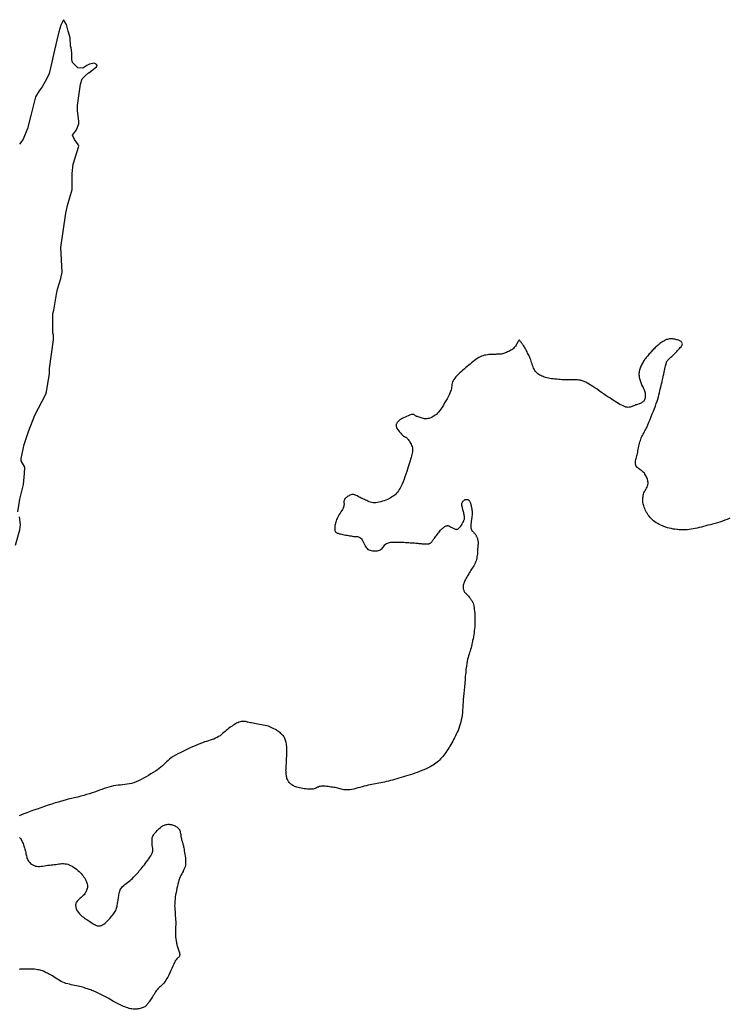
# Model space of a CAD drawing. Header units: inches. Extents: x 1341578 to 1502124, y 557203 to 748561.
# Drawn here: x 1490357 to 1491099, y 631261 to 632296 of the extents above; entities that cross this region are included whole.
import ezdxf

# ---------------------------------------------------------------- set-up
doc = ezdxf.new("R2010")
doc.units = ezdxf.units.IN
doc.header["$MEASUREMENT"] = 0
doc.layers.add('Zipcode', color=7, linetype='Continuous')

msp = doc.modelspace()

# ---------------------------------------------------------------- linework, layer by layer
at = {"layer": 'Zipcode'}
for points in [[(1490354.4, 631781.5), (1490356.7, 631794.7), (1490360.5, 631810.1), (1490361.5, 631821.4), (1490361.8, 631828.1), (1490358, 631834.6), (1490358, 631837.1), (1490361.2, 631851.9), (1490365.7, 631865.5), (1490372.4, 631882.5), (1490384, 631904.4), (1490384.6, 631907), (1490387.8, 631926.3), (1490387.8, 631931.4), (1490392, 631961.4), (1490392, 631966.5), (1490391.3, 631968.4), (1490391, 631983.6), (1490391.3, 631989), (1490392.3, 631992.6), (1490394.9, 632009.3), (1490396.1, 632014.5), (1490399.7, 632025.7), (1490401, 632032.2), (1490399.7, 632057.9), (1490404.8, 632093.9), (1490406.4, 632102), (1490411.5, 632118.7), (1490411.5, 632135.5), (1490412.5, 632145.4), (1490418.3, 632164.1), (1490417.6, 632166), (1490413.8, 632171.2), (1490411.8, 632175.7), (1490416, 632181.2), (1490418.2, 632187.3), (1490418.2, 632189.9), (1490416.9, 632201.4), (1490416.9, 632206.6), (1490418.2, 632216.9), (1490420.2, 632229.1), (1490421.8, 632234.6), (1490425, 632237.8), (1490428.5, 632240.8), (1490428.8, 632241), (1490436.9, 632247.1), (1490437.5, 632249.1), (1490434.3, 632251), (1490429.5, 632250), (1490426.8, 632248.4), (1490422.7, 632245.8), (1490417.2, 632246.2), (1490411.8, 632251.6), (1490411.1, 632254.8), (1490411.1, 632261.9), (1490410.5, 632267.1), (1490409.8, 632269), (1490409.2, 632277.4), (1490407.9, 632282.5), (1490407.3, 632284.5), (1490406.1, 632288.7), (1490405.3, 632291.5), (1490402.4, 632296.4), (1490399.5, 632290.8), (1490397.6, 632283.7), (1490395.3, 632275.1), (1490391.8, 632260), (1490390.2, 632251.9), (1490387.3, 632240), (1490384.8, 632234.9), (1490379.9, 632226.2), (1490377, 632222), (1490373.2, 632215.6), (1490371.9, 632211.7), (1490370, 632203.3), (1490368, 632196.3), (1490364.8, 632182.7), (1490360, 632171.5), (1490357.8, 632167.9), (1490356.2, 632166.3)], [(1491099.2, 631774.6), (1491096.6, 631773.5), (1491094.1, 631772.5), (1491091.5, 631771.6), (1491088.9, 631770.7), (1491086.4, 631770), (1491083.8, 631769.2), (1491081.3, 631768.6), (1491078.8, 631767.9), (1491076.4, 631767.3), (1491074.1, 631766.7), (1491071.7, 631766.1), (1491069.5, 631765.5), (1491067.3, 631765), (1491065.1, 631764.4), (1491062.9, 631763.9), (1491060.8, 631763.5), (1491058.7, 631763.2), (1491056.6, 631762.8), (1491054.5, 631762.6), (1491052.5, 631762.5), (1491050.3, 631762.5), (1491048.2, 631762.5), (1491046.1, 631762.6), (1491044.5, 631762.8), (1491044, 631762.8), (1491041.9, 631763.1), (1491039.9, 631763.4), (1491037.8, 631763.8), (1491035.9, 631764.2), (1491034, 631764.7), (1491032.2, 631765.3), (1491030.4, 631765.9), (1491028.7, 631766.6), (1491027.1, 631767.4), (1491025.5, 631768.2), (1491023.9, 631769.1), (1491022.4, 631770), (1491021, 631771), (1491019.6, 631772.1), (1491018.4, 631773.1), (1491017.2, 631774.2), (1491016.1, 631775.4), (1491015, 631776.7), (1491014, 631778), (1491013.1, 631779.4), (1491012.7, 631780.1), (1491012.3, 631780.8), (1491011.6, 631782.2), (1491010.9, 631783.6), (1491010.3, 631785), (1491009.7, 631786.3), (1491009.3, 631787.6), (1491008.9, 631788.8), (1491008.6, 631789.9), (1491008.4, 631791), (1491008.2, 631792.1), (1491008.2, 631793.2), (1491008.2, 631794.3), (1491008.2, 631795.4), (1491008.3, 631796.5), (1491008.5, 631797.6), (1491008.7, 631798.7), (1491009, 631799.9), (1491009.5, 631801.1), (1491010.1, 631802.3), (1491010.7, 631803.6), (1491011.4, 631804.8), (1491012, 631806), (1491012.7, 631807.3), (1491013.2, 631808.5), (1491013.6, 631809.8), (1491013.8, 631810.9), (1491013.8, 631812.1), (1491013.6, 631813.2), (1491013.4, 631814.3), (1491013.1, 631815.4), (1491012.7, 631816.5), (1491012.2, 631817.6), (1491011.7, 631818.7), (1491011.1, 631819.7), (1491010.5, 631820.7), (1491010.3, 631821), (1491009.9, 631821.7), (1491009.1, 631822.6), (1491008.2, 631823.4), (1491007.2, 631824.3), (1491006.1, 631825), (1491005.3, 631825.6), (1491005, 631825.8), (1491003.9, 631826.6), (1491002.9, 631827.4), (1491002.1, 631828.3), (1491001.4, 631829.2), (1491000.9, 631830.2), (1491000.6, 631831.2), (1491000.5, 631832.4), (1491000.6, 631833.5), (1491000.7, 631834.7), (1491001, 631836), (1491001.3, 631837.2), (1491001.7, 631838.5), (1491002, 631839.9), (1491002.4, 631841.2), (1491002.7, 631842.6), (1491002.9, 631844), (1491003.2, 631845.4), (1491003.5, 631846.9), (1491003.8, 631848.5), (1491004.1, 631850), (1491004.5, 631851.6), (1491004.9, 631853.1), (1491005.3, 631854.6), (1491005.7, 631856), (1491006.2, 631857.4), (1491006.7, 631858.8), (1491007.3, 631860.1), (1491007.9, 631861.3), (1491008.5, 631862.5), (1491009.2, 631863.7), (1491009.8, 631864.9), (1491010.5, 631866.1), (1491011.2, 631867.3), (1491011.8, 631868.5), (1491012.5, 631869.7), (1491013.6, 631872.4), (1491014.7, 631875.3), (1491015.9, 631878.1), (1491017, 631881), (1491018.2, 631883.8), (1491019.3, 631886.6), (1491020.4, 631889.4), (1491021.4, 631892.1), (1491022.3, 631894.6), (1491023.2, 631897.1), (1491023.9, 631899.4), (1491024.6, 631901.7), (1491025.2, 631903.8), (1491025.7, 631905.9), (1491026.2, 631907.9), (1491026.6, 631909.8), (1491027.1, 631911.7), (1491027.5, 631913.6), (1491027.9, 631915.5), (1491028.4, 631917.4), (1491028.6, 631918.3), (1491028.8, 631919.4), (1491029.3, 631921.4), (1491029.5, 631922.5), (1491029.7, 631923.4), (1491030.2, 631925.4), (1491030.6, 631927.4), (1491031, 631929.3), (1491031.4, 631931), (1491031.8, 631932.7), (1491032.1, 631934.1), (1491032.4, 631935.3), (1491032.6, 631936.3), (1491032.8, 631937), (1491032.9, 631937.5), (1491033, 631937.8), (1491033.1, 631938.2), (1491033.2, 631938.5), (1491033.4, 631938.7), (1491033.7, 631939.1), (1491034.1, 631939.6), (1491034.6, 631940.2), (1491035.3, 631940.9), (1491036, 631941.6), (1491036.8, 631942.4), (1491037.7, 631943.2), (1491038.6, 631944), (1491039.5, 631944.8), (1491040.4, 631945.6), (1491041.2, 631946.5), (1491042, 631947.3), (1491042.9, 631948.2), (1491043.8, 631949.2), (1491044.7, 631950.2), (1491045.7, 631951.2), (1491046.6, 631952.2), (1491047.5, 631953.2), (1491048.3, 631954.1), (1491048.9, 631955), (1491049.4, 631955.8), (1491049.6, 631956.6), (1491049.7, 631957.3), (1491049.5, 631957.9), (1491049.2, 631958.5), (1491048.8, 631959), (1491048.3, 631959.5), (1491047.7, 631959.9), (1491047, 631960.3), (1491046.2, 631960.7), (1491045.5, 631961), (1491044.7, 631961.3), (1491043.8, 631961.5), (1491042.9, 631961.8), (1491041.9, 631962), (1491040.8, 631962.1), (1491039.7, 631962.3), (1491038.5, 631962.3), (1491037.4, 631962.3), (1491036.3, 631962.3), (1491035.2, 631962.1), (1491034.1, 631961.9), (1491033.1, 631961.6), (1491032.1, 631961.2), (1491031.1, 631960.7), (1491030.1, 631960.1), (1491029.1, 631959.5), (1491028.1, 631958.8), (1491027.1, 631958.1), (1491026.2, 631957.4), (1491025.2, 631956.6), (1491024.3, 631955.9), (1491023.4, 631955.2), (1491022.5, 631954.4), (1491021.6, 631953.6), (1491020.8, 631952.8), (1491019.9, 631952), (1491019.1, 631951.1), (1491018.2, 631950.2), (1491017.4, 631949.3), (1491016.6, 631948.4), (1491015.8, 631947.5), (1491015, 631946.6), (1491014.2, 631945.7), (1491013.4, 631944.8), (1491012.7, 631943.9), (1491011.9, 631942.9), (1491011.2, 631942), (1491010.4, 631941), (1491009.8, 631940), (1491009.1, 631939), (1491008.5, 631938), (1491008, 631937), (1491007.4, 631935.9), (1491006.8, 631934.9), (1491006.3, 631933.8), (1491005.8, 631932.7), (1491005.4, 631931.6), (1491005, 631930.6), (1491004.7, 631929.5), (1491004.5, 631928.4), (1491004.3, 631927.3), (1491004.2, 631926.3), (1491004.2, 631925.2), (1491004.3, 631924.2), (1491004.4, 631923.1), (1491004.6, 631922.1), (1491004.9, 631921), (1491005.2, 631920), (1491005.5, 631918.9), (1491005.8, 631917.9), (1491006.1, 631916.8), (1491006.4, 631915.8), (1491006.9, 631914.7), (1491007.4, 631913.6), (1491008, 631912.5), (1491008.5, 631911.4), (1491009.1, 631910.3), (1491009.6, 631909.2), (1491010, 631908.1), (1491010.4, 631907.1), (1491010.6, 631906.1), (1491010.7, 631905.1), (1491010.8, 631904.1), (1491010.9, 631903.2), (1491010.9, 631902.2), (1491010.8, 631901.3), (1491010.6, 631900.4), (1491010.4, 631899.6), (1491010.1, 631898.7), (1491009.8, 631898), (1491009.3, 631897.3), (1491008.8, 631896.7), (1491008.1, 631896.2), (1491007.3, 631895.7), (1491006.5, 631895.2), (1491005.6, 631894.8), (1491004.6, 631894.5), (1491003.6, 631894.1), (1491002.6, 631893.8), (1491001.6, 631893.5), (1491000.7, 631893.2), (1490999.8, 631892.8), (1490998.9, 631892.4), (1490998, 631892), (1490997, 631891.6), (1490996.1, 631891.3), (1490995.1, 631891), (1490994.1, 631890.8), (1490993, 631890.7), (1490991.8, 631890.8), (1490990.5, 631891.1), (1490989.1, 631891.5), (1490987.6, 631892.2), (1490986.1, 631892.9), (1490984.4, 631893.8), (1490982.8, 631894.8), (1490981, 631895.9), (1490979.2, 631897), (1490977.4, 631898.2), (1490975.5, 631899.4), (1490973.7, 631900.6), (1490971.7, 631901.8), (1490969.5, 631903.3), (1490967.3, 631904.8), (1490965, 631906.4), (1490962.7, 631908), (1490960.4, 631909.6), (1490958.2, 631911.1), (1490956.1, 631912.5), (1490954.2, 631913.7), (1490953.1, 631914.4), (1490952.5, 631914.8), (1490951, 631915.6), (1490949.7, 631916.4), (1490948.6, 631917), (1490947.7, 631917.5), (1490946.8, 631917.9), (1490945.9, 631918.3), (1490945, 631918.6), (1490944, 631918.8), (1490943.4, 631918.9), (1490942.8, 631919.1), (1490941.5, 631919.3), (1490940, 631919.5), (1490938.4, 631919.6), (1490936.6, 631919.7), (1490934.8, 631919.7), (1490933, 631919.7), (1490931.1, 631919.6), (1490929.2, 631919.6), (1490927.3, 631919.6), (1490925.5, 631919.6), (1490923.7, 631919.7), (1490921.9, 631919.9), (1490920.1, 631920), (1490918.3, 631920.1), (1490916.4, 631920.3), (1490914.6, 631920.5), (1490912.8, 631920.7), (1490911.1, 631920.9), (1490909.5, 631921.2), (1490907.9, 631921.6), (1490906.4, 631922), (1490905.1, 631922.4), (1490903.9, 631922.9), (1490902.7, 631923.4), (1490901.6, 631923.9), (1490900.5, 631924.5), (1490899.5, 631925.1), (1490898.6, 631925.8), (1490897.7, 631926.5), (1490896.8, 631927.4), (1490896, 631928.3), (1490895.3, 631929.4), (1490894.6, 631930.6), (1490894, 631931.9), (1490893.5, 631933.3), (1490893, 631934.7), (1490892.5, 631936.2), (1490892, 631937.7), (1490891.6, 631939.1), (1490891.1, 631940.5), (1490890.5, 631941.7), (1490890, 631943), (1490889.4, 631944.2), (1490888.9, 631945.3), (1490888.3, 631946.5), (1490887.8, 631947.6), (1490887.3, 631948.8), (1490886.7, 631949.8), (1490886.2, 631950.8), (1490885.6, 631951.8), (1490885.1, 631952.8), (1490884.6, 631953.7), (1490884, 631954.5), (1490883.4, 631955.5), (1490882.9, 631956.2), (1490882.4, 631957), (1490881.9, 631957.7), (1490881.4, 631958.3), (1490880.9, 631958.9), (1490880.5, 631959.4), (1490880.1, 631959.9), (1490879.8, 631960.2), (1490879.6, 631960.5), (1490879.4, 631960.9), (1490879.1, 631961.1), (1490878.8, 631960.9), (1490878.6, 631960.7), (1490878.3, 631960.4), (1490877.9, 631959.9), (1490877.6, 631959.4), (1490877.1, 631958.6), (1490876.7, 631957.7), (1490876.2, 631956.8), (1490875.7, 631955.8), (1490875.1, 631954.9), (1490874.5, 631954), (1490873.8, 631953.2), (1490873.1, 631952.4), (1490872.2, 631951.8), (1490871.3, 631951.1), (1490870.3, 631950.5), (1490869.2, 631949.9), (1490868.1, 631949.3), (1490866.9, 631948.7), (1490865.8, 631948.2), (1490864.7, 631947.8), (1490863.6, 631947.4), (1490862.7, 631947), (1490861.8, 631946.8), (1490861, 631946.6), (1490860.2, 631946.5), (1490859.5, 631946.4), (1490858.7, 631946.4), (1490858, 631946.4), (1490857.2, 631946.4), (1490856.3, 631946.4), (1490855.3, 631946.3), (1490854.2, 631946.2), (1490853, 631946.1), (1490851.7, 631946), (1490850.3, 631946), (1490848.8, 631945.9), (1490847.3, 631945.9), (1490845.7, 631945.7), (1490844.1, 631945.5), (1490842.6, 631945.2), (1490841, 631944.8), (1490839.5, 631944.3), (1490838, 631943.6), (1490836.6, 631942.8), (1490835.1, 631941.8), (1490833.6, 631940.8), (1490832.1, 631939.7), (1490830.6, 631938.5), (1490829.1, 631937.3), (1490827.6, 631936.1), (1490826.2, 631934.9), (1490824.7, 631933.6), (1490823.2, 631932.4), (1490821.7, 631931.1), (1490820.1, 631929.8), (1490818.6, 631928.4), (1490817, 631927), (1490815.5, 631925.6), (1490814.1, 631924.2), (1490812.8, 631922.8), (1490811.6, 631921.4), (1490810.6, 631920), (1490809.9, 631918.6), (1490809.3, 631917.3), (1490808.9, 631915.9), (1490808.6, 631914.6), (1490808.4, 631913.2), (1490808.2, 631911.9), (1490808, 631910.4), (1490807.7, 631908.9), (1490807.2, 631907.4), (1490806.5, 631905.7), (1490805.6, 631903.9), (1490804.6, 631901.9), (1490803.5, 631899.7), (1490802.3, 631897.5), (1490801, 631895.3), (1490799.7, 631893.1), (1490798.4, 631891), (1490797.1, 631889), (1490795.9, 631887.3), (1490794.7, 631885.8), (1490793.5, 631884.5), (1490792.4, 631883.4), (1490791.2, 631882.5), (1490790.1, 631881.7), (1490789, 631881), (1490787.9, 631880.4), (1490786.7, 631879.9), (1490785.6, 631879.5), (1490784.5, 631879.1), (1490783.4, 631878.9), (1490782.3, 631878.7), (1490781.1, 631878.7), (1490780, 631878.8), (1490778.8, 631879), (1490777.6, 631879.3), (1490776.5, 631879.7), (1490775.4, 631880), (1490774.4, 631880.4), (1490773.4, 631880.7), (1490772.5, 631881), (1490771.7, 631881.2), (1490771.1, 631881.6), (1490770.5, 631881.9), (1490770, 631882.3), (1490769.7, 631882.6), (1490769.1, 631882.9), (1490768.6, 631883.2), (1490768, 631883.3), (1490767.3, 631883.3), (1490766.4, 631883.2), (1490765.3, 631882.9), (1490764.1, 631882.5), (1490762.7, 631882), (1490761.2, 631881.3), (1490759.7, 631880.6), (1490758.1, 631879.8), (1490756.7, 631879.1), (1490755.4, 631878.3), (1490754.2, 631877.5), (1490753.3, 631876.8), (1490752.6, 631876.2), (1490751.9, 631875.6), (1490751.4, 631874.9), (1490751, 631874.3), (1490750.6, 631873.6), (1490750.4, 631873), (1490750.3, 631872.3), (1490750.3, 631871.6), (1490750.3, 631870.9), (1490750.5, 631870.1), (1490750.8, 631869.3), (1490751.3, 631868.4), (1490751.9, 631867.5), (1490752.6, 631866.5), (1490753.4, 631865.5), (1490754.3, 631864.5), (1490755.1, 631863.6), (1490755.9, 631862.7), (1490756.5, 631862.1), (1490756.7, 631861.9), (1490757.3, 631861.3), (1490757.9, 631860.7), (1490758.5, 631860.3), (1490759, 631860.1), (1490759.4, 631859.8), (1490759.9, 631859.6), (1490760.4, 631859.4), (1490760.8, 631859.2), (1490761.3, 631858.9), (1490761.8, 631858.4), (1490762.3, 631857.8), (1490762.8, 631857), (1490763.4, 631856.2), (1490764.1, 631855.3), (1490764.7, 631854.3), (1490765.4, 631853.2), (1490766, 631852.1), (1490766.5, 631850.9), (1490766.9, 631849.7), (1490767.2, 631848.4), (1490767.4, 631847.1), (1490767.4, 631845.7), (1490767.3, 631844.3), (1490767.1, 631842.8), (1490766.8, 631841.3), (1490766.4, 631839.7), (1490765.9, 631838.1), (1490765.4, 631836.4), (1490764.8, 631834.6), (1490764.2, 631832.7), (1490763.6, 631830.7), (1490762.9, 631828.5), (1490762.2, 631826.1), (1490761.3, 631823.5), (1490760.5, 631820.9), (1490759.5, 631818.1), (1490758.6, 631815.5), (1490757.6, 631812.9), (1490756.6, 631810.4), (1490755.6, 631808.2), (1490754.6, 631806.3), (1490753.6, 631804.7), (1490752.7, 631803.2), (1490751.7, 631802), (1490750.8, 631800.8), (1490749.8, 631799.8), (1490748.8, 631798.9), (1490747.7, 631798.1), (1490746.6, 631797.3), (1490745.3, 631796.6), (1490744, 631795.8), (1490742.6, 631795), (1490741.1, 631794.3), (1490739.4, 631793.6), (1490737.7, 631793), (1490736, 631792.4), (1490734.2, 631791.9), (1490732.4, 631791.4), (1490730.7, 631791.1), (1490729.1, 631790.9), (1490727.6, 631790.8), (1490726.2, 631790.9), (1490724.8, 631791.1), (1490723.4, 631791.5), (1490722.1, 631791.9), (1490720.8, 631792.5), (1490719.6, 631793.1), (1490718.3, 631793.7), (1490717.1, 631794.3), (1490716, 631794.8), (1490714.8, 631795.3), (1490713.7, 631795.8), (1490712.6, 631796.3), (1490711.5, 631796.9), (1490710.5, 631797.5), (1490709.5, 631798), (1490708.5, 631798.5), (1490707.6, 631799), (1490706.6, 631799.3), (1490705.7, 631799.5), (1490704.8, 631799.5), (1490703.8, 631799.4), (1490702.9, 631799.2), (1490701.9, 631798.8), (1490701, 631798.3), (1490700, 631797.8), (1490699.2, 631797.2), (1490698.4, 631796.5), (1490697.6, 631795.9), (1490697, 631795.2), (1490696.4, 631794.5), (1490696.1, 631793.8), (1490695.8, 631793.1), (1490695.7, 631792.4), (1490695.7, 631791.7), (1490695.7, 631790.9), (1490695.8, 631790.1), (1490695.8, 631789.2), (1490695.7, 631788.3), (1490695.5, 631787.4), (1490695.2, 631786.3), (1490694.7, 631785.2), (1490694, 631784), (1490693.3, 631782.7), (1490692.4, 631781.3), (1490691.6, 631779.9), (1490690.7, 631778.5), (1490689.9, 631777.1), (1490689.2, 631775.8), (1490688.5, 631774.4), (1490688, 631773.2), (1490687.5, 631771.9), (1490687.2, 631770.7), (1490686.8, 631769.4), (1490686.5, 631768.2), (1490686.3, 631767), (1490686.2, 631765.8), (1490686, 631764.7), (1490686, 631763.7), (1490686.1, 631762.8), (1490686.2, 631762), (1490686.4, 631761.3), (1490686.6, 631760.8), (1490686.9, 631760.3), (1490687.2, 631760), (1490687.7, 631759.7), (1490688.2, 631759.4), (1490688.8, 631759.2), (1490689.5, 631759), (1490690.2, 631758.8), (1490691.1, 631758.5), (1490692.1, 631758.2), (1490693.3, 631757.9), (1490694.6, 631757.6), (1490696, 631757.3), (1490697.5, 631757.1), (1490699, 631756.8), (1490700.5, 631756.5), (1490701.9, 631756.3), (1490703.2, 631756.1), (1490704.4, 631755.8), (1490705.5, 631755.7), (1490706.5, 631755.6), (1490707.4, 631755.5), (1490708.3, 631755.5), (1490709.2, 631755.5), (1490710, 631755.4), (1490710.8, 631755.2), (1490711.6, 631755), (1490712.4, 631754.5), (1490713.2, 631754), (1490714, 631753.1), (1490714.7, 631752), (1490715.4, 631750.8), (1490716.1, 631749.4), (1490716.8, 631748), (1490717.5, 631746.5), (1490718.2, 631745.2), (1490719, 631743.9), (1490719.8, 631742.9), (1490720.8, 631742.1), (1490721.8, 631741.5), (1490723, 631741.1), (1490724.2, 631740.8), (1490725.5, 631740.6), (1490726.3, 631740.5), (1490726.8, 631740.5), (1490728.1, 631740.4), (1490729.4, 631740.5), (1490730.6, 631740.7), (1490731.8, 631740.9), (1490732.9, 631741.2), (1490733.8, 631741.7), (1490734.7, 631742.3), (1490735.5, 631743.1), (1490736.2, 631743.9), (1490736.9, 631744.8), (1490737.7, 631745.8), (1490738.4, 631746.7), (1490739.2, 631747.5), (1490740.1, 631748.2), (1490741.1, 631748.7), (1490742.2, 631749), (1490743.3, 631749.3), (1490744.5, 631749.5), (1490745.7, 631749.6), (1490746.9, 631749.7), (1490748.2, 631749.7), (1490749.6, 631749.7), (1490750.9, 631749.7), (1490752.3, 631749.6), (1490753.7, 631749.6), (1490755.2, 631749.6), (1490756.8, 631749.6), (1490758.4, 631749.5), (1490760.1, 631749.4), (1490761.8, 631749.3), (1490763.4, 631749.2), (1490765.1, 631749.1), (1490766.6, 631749), (1490768.1, 631748.9), (1490769.4, 631748.8), (1490770.7, 631748.7), (1490771.8, 631748.6), (1490772.9, 631748.5), (1490773.9, 631748.4), (1490774.9, 631748.3), (1490775.8, 631748.2), (1490776.6, 631748.1), (1490777.5, 631748), (1490778, 631748), (1490778.3, 631747.9), (1490779.1, 631747.9), (1490779.9, 631747.9), (1490780.6, 631747.8), (1490781.3, 631747.8), (1490782, 631747.8), (1490782.6, 631747.8), (1490783.2, 631747.8), (1490783.8, 631747.9), (1490784.3, 631748), (1490784.9, 631748.1), (1490785.4, 631748.4), (1490785.9, 631748.6), (1490786.4, 631748.9), (1490786.8, 631749.3), (1490787.2, 631749.7), (1490787.5, 631750.1), (1490787.9, 631750.6), (1490788.3, 631751.1), (1490788.8, 631751.7), (1490789.3, 631752.3), (1490789.4, 631752.5), (1490789.8, 631753), (1490790.5, 631753.8), (1490791.1, 631754.7), (1490791.9, 631755.8), (1490792.7, 631756.8), (1490793.5, 631758), (1490794.3, 631759.1), (1490795.1, 631760.2), (1490795.9, 631761.2), (1490796.7, 631762.1), (1490797.4, 631762.9), (1490798.1, 631763.5), (1490798.8, 631764.1), (1490799.4, 631764.7), (1490800.1, 631765.2), (1490800.7, 631765.6), (1490801.3, 631766), (1490801.9, 631766.3), (1490802.5, 631766.6), (1490803.1, 631766.8), (1490803.6, 631766.9), (1490804.1, 631767), (1490804.5, 631767), (1490805, 631766.9), (1490805.3, 631766.7), (1490805.7, 631766.5), (1490806, 631766.3), (1490806.5, 631766), (1490806.9, 631765.7), (1490807.4, 631765.5), (1490807.9, 631765.3), (1490808.5, 631765), (1490809.1, 631764.7), (1490809.8, 631764.3), (1490810.5, 631764), (1490811.2, 631763.6), (1490812, 631763.3), (1490812.7, 631763.1), (1490813.4, 631763), (1490814.2, 631763.1), (1490814.9, 631763.3), (1490815.6, 631763.8), (1490816.3, 631764.5), (1490817, 631765.4), (1490817.8, 631766.4), (1490818.5, 631767.5), (1490819.2, 631768.6), (1490819.8, 631769.7), (1490820.3, 631770.7), (1490820.9, 631771.7), (1490821.2, 631772.6), (1490821.5, 631773.2), (1490821.7, 631773.8), (1490821.8, 631774.4), (1490821.9, 631774.9), (1490821.9, 631775.3), (1490821.8, 631775.8), (1490821.7, 631776.3), (1490821.6, 631776.9), (1490821.5, 631777.5), (1490821.4, 631778.3), (1490821.2, 631779.2), (1490821, 631780.2), (1490820.7, 631781.3), (1490820.4, 631782.4), (1490820.1, 631783.6), (1490819.9, 631784.3), (1490819.7, 631784.8), (1490819.5, 631785.9), (1490819.2, 631787), (1490819.1, 631787.9), (1490819, 631788.8), (1490819, 631789.5), (1490819.1, 631790.2), (1490819.3, 631790.8), (1490819.5, 631791.4), (1490819.7, 631791.9), (1490820, 631792.3), (1490820.3, 631792.7), (1490820.6, 631793.1), (1490820.9, 631793.4), (1490821.3, 631793.7), (1490821.7, 631793.9), (1490822.1, 631794.1), (1490822.6, 631794.2), (1490823.1, 631794.3), (1490823.7, 631794.4), (1490824.2, 631794.4), (1490824.7, 631794.3), (1490825.2, 631794.2), (1490825.7, 631794), (1490826.1, 631793.8), (1490826.5, 631793.4), (1490826.8, 631793), (1490827.1, 631792.5), (1490827.4, 631792), (1490827.6, 631791.4), (1490827.9, 631790.7), (1490828.1, 631790), (1490828.3, 631789.3), (1490828.5, 631788.6), (1490828.7, 631787.8), (1490828.9, 631787.1), (1490829, 631786.3), (1490829.2, 631785.6), (1490829.4, 631784.8), (1490829.5, 631784), (1490829.6, 631783.2), (1490829.7, 631782.2), (1490829.8, 631781.3), (1490829.8, 631780.2), (1490829.8, 631779.1), (1490829.7, 631777.9), (1490829.6, 631776.5), (1490829.4, 631774.9), (1490829.2, 631773.9), (1490829.1, 631773.4), (1490828.9, 631771.7), (1490828.6, 631770.1), (1490828.5, 631768.6), (1490828.3, 631767.1), (1490828.3, 631765.8), (1490828.4, 631764.6), (1490828.6, 631763.6), (1490829, 631762.8), (1490829.4, 631762), (1490829.9, 631761.3), (1490830.5, 631760.7), (1490831.1, 631760.1), (1490831.7, 631759.5), (1490832.2, 631759), (1490832.7, 631758.4), (1490833.1, 631757.8), (1490833.5, 631757.2), (1490833.8, 631756.6), (1490834.1, 631756), (1490834.4, 631755.5), (1490834.7, 631754.9), (1490834.9, 631754.3), (1490835.2, 631753.8), (1490835.4, 631753.2), (1490835.5, 631752.5), (1490835.7, 631751.8), (1490835.8, 631751.1), (1490835.9, 631750.4), (1490835.9, 631749.7), (1490835.9, 631749), (1490835.9, 631748.2), (1490835.9, 631747.4), (1490835.8, 631746.6), (1490835.8, 631745.7), (1490835.7, 631744.7), (1490835.6, 631743.7), (1490835.5, 631742.6), (1490835.4, 631741.3), (1490835.4, 631740), (1490835.3, 631738.6), (1490835.2, 631737.1), (1490835, 631735.7), (1490834.8, 631734.2), (1490834.6, 631732.8), (1490834.2, 631731.4), (1490833.9, 631730.1), (1490833.4, 631728.8), (1490832.8, 631727.5), (1490832.1, 631726.3), (1490831.4, 631724.9), (1490830.7, 631723.8), (1490829.9, 631722.6), (1490829.1, 631721.4), (1490828.4, 631720.2), (1490827.6, 631719), (1490826.9, 631717.8), (1490826.7, 631717.5), (1490826.3, 631716.6), (1490825.6, 631715.5), (1490824.9, 631714.3), (1490824.2, 631713.1), (1490823.5, 631711.9), (1490822.8, 631710.7), (1490822.2, 631709.6), (1490821.7, 631708.5), (1490821.3, 631707.5), (1490820.9, 631706.5), (1490820.7, 631705.6), (1490820.5, 631704.7), (1490820.4, 631703.9), (1490820.3, 631703.1), (1490820.3, 631702.3), (1490820.4, 631701.6), (1490820.5, 631700.8), (1490820.6, 631700.1), (1490820.9, 631699.4), (1490821.1, 631698.7), (1490821.5, 631698), (1490821.9, 631697.3), (1490822.4, 631696.7), (1490823, 631696.1), (1490823.6, 631695.5), (1490824.3, 631694.9), (1490824.9, 631694.3), (1490825.6, 631693.6), (1490826.2, 631693), (1490826.7, 631692.2), (1490827.3, 631691.5), (1490827.8, 631690.7), (1490828.4, 631690), (1490828.9, 631689.3), (1490829.4, 631688.6), (1490829.8, 631688), (1490829.9, 631687.7), (1490830.4, 631686.8), (1490830.8, 631685.7), (1490831.2, 631684.4), (1490831.5, 631683), (1490831.8, 631681.3), (1490832, 631679.4), (1490832.2, 631677.3), (1490832.4, 631675), (1490832.5, 631672.7), (1490832.5, 631670.3), (1490832.6, 631667.9), (1490832.6, 631665.5), (1490832.5, 631663.2), (1490832.4, 631661), (1490832.2, 631658.9), (1490832, 631656.8), (1490831.8, 631654.7), (1490831.4, 631652.7), (1490831.1, 631650.6), (1490830.7, 631648.6), (1490830.3, 631646.6), (1490830, 631645.4), (1490829.9, 631644.6), (1490829.5, 631642.7), (1490829, 631640.7), (1490828.6, 631638.9), (1490828.1, 631637.2), (1490827.6, 631635.6), (1490827.1, 631634), (1490826.6, 631632.5), (1490826, 631630.8), (1490825.5, 631629.1), (1490825, 631627.1), (1490824.5, 631625), (1490824.1, 631622.5), (1490823.7, 631619.7), (1490823.3, 631616.5), (1490823, 631613.1), (1490822.6, 631609.5), (1490822.3, 631605.8), (1490822, 631602), (1490821.7, 631598.3), (1490821.4, 631594.7), (1490821.1, 631591.2), (1490820.8, 631588), (1490820.5, 631585.1), (1490820.3, 631582.1), (1490820.1, 631579.3), (1490819.9, 631576.5), (1490819.7, 631573.8), (1490819.5, 631571.2), (1490819.2, 631568.7), (1490818.8, 631566.2), (1490818.4, 631563.8), (1490817.9, 631561.4), (1490817.3, 631559.1), (1490816.6, 631556.9), (1490815.8, 631554.8), (1490815, 631552.7), (1490814.1, 631550.7), (1490813.2, 631548.7), (1490812.3, 631546.8), (1490811.3, 631545), (1490810.4, 631543.1), (1490809.4, 631541.3), (1490808.5, 631539.5), (1490807.5, 631537.8), (1490806.5, 631536), (1490805.9, 631535), (1490805.5, 631534.4), (1490804.5, 631532.7), (1490803.4, 631531.2), (1490802.4, 631529.6), (1490801.3, 631528.1), (1490800.1, 631526.7), (1490799, 631525.3), (1490797.8, 631524), (1490796.7, 631522.8), (1490795.5, 631521.6), (1490794.4, 631520.5), (1490793.1, 631519.5), (1490791.9, 631518.4), (1490790.5, 631517.4), (1490789, 631516.4), (1490787.5, 631515.4), (1490785.7, 631514.4), (1490783.8, 631513.4), (1490781.7, 631512.5), (1490779.4, 631511.5), (1490777.1, 631510.5), (1490774.7, 631509.6), (1490772.2, 631508.7), (1490769.7, 631507.8), (1490767.2, 631507), (1490764.8, 631506.1), (1490762.4, 631505.4), (1490760.2, 631504.6), (1490757.8, 631503.9), (1490755.5, 631503.2), (1490753.2, 631502.5), (1490750.9, 631501.9), (1490748.7, 631501.2), (1490746.4, 631500.6), (1490744.3, 631500.1), (1490742.1, 631499.5), (1490740, 631499), (1490738, 631498.5), (1490736, 631498.1), (1490734.1, 631497.7), (1490732.2, 631497.3), (1490730.3, 631496.9), (1490728.5, 631496.6), (1490726.7, 631496.3), (1490724.8, 631495.9), (1490723, 631495.6), (1490721.1, 631495.2), (1490719, 631494.7), (1490716.8, 631494.1), (1490714.6, 631493.5), (1490712.4, 631492.9), (1490710.2, 631492.4), (1490708, 631491.8), (1490705.9, 631491.3), (1490703.9, 631490.9), (1490701.9, 631490.6), (1490700.1, 631490.4), (1490698.5, 631490.4), (1490697, 631490.4), (1490695.5, 631490.6), (1490694.2, 631490.9), (1490692.9, 631491.2), (1490691.7, 631491.5), (1490690.4, 631491.9), (1490689.2, 631492.2), (1490687.9, 631492.5), (1490686.5, 631492.8), (1490685.1, 631492.9), (1490683.6, 631493.2), (1490682.1, 631493.4), (1490680.5, 631493.6), (1490679, 631493.8), (1490677.5, 631494), (1490676, 631494.1), (1490674.6, 631494.2), (1490673.3, 631494.2), (1490672, 631494.2), (1490670.8, 631494), (1490669.8, 631493.8), (1490668.9, 631493.4), (1490668, 631493.1), (1490667.1, 631492.6), (1490666.3, 631492.2), (1490665.4, 631491.9), (1490664.4, 631491.5), (1490663.3, 631491.3), (1490662.1, 631491.2), (1490660.8, 631491.2), (1490659.2, 631491.2), (1490657.6, 631491.3), (1490655.9, 631491.4), (1490654.2, 631491.6), (1490652.5, 631491.9), (1490650.8, 631492.1), (1490649.2, 631492.5), (1490647.7, 631492.8), (1490646.4, 631493.2), (1490645.2, 631493.6), (1490644.1, 631494), (1490643.1, 631494.5), (1490642.2, 631495), (1490641.3, 631495.6), (1490640.5, 631496.2), (1490639.7, 631496.8), (1490639, 631497.5), (1490638.4, 631498.2), (1490637.8, 631499), (1490637.3, 631499.8), (1490636.8, 631500.6), (1490636.5, 631501.4), (1490636.1, 631502.3), (1490635.9, 631503.3), (1490635.7, 631504.3), (1490635.5, 631505.3), (1490635.4, 631506.3), (1490635.2, 631507.4), (1490635.1, 631508.5), (1490635.1, 631509.7), (1490635, 631511), (1490635.1, 631512.2), (1490635.1, 631513.5), (1490635.2, 631514.9), (1490635.3, 631516.3), (1490635.5, 631517.7), (1490635.6, 631519.2), (1490635.6, 631520.6), (1490635.7, 631522.1), (1490635.7, 631523.7), (1490635.8, 631525.4), (1490635.8, 631527.1), (1490635.9, 631528.9), (1490635.9, 631530.7), (1490635.9, 631532.4), (1490635.9, 631534.1), (1490635.9, 631535.8), (1490635.7, 631537.3), (1490635.5, 631538.7), (1490635.3, 631540), (1490635, 631541.1), (1490634.7, 631542.2), (1490634.3, 631543.2), (1490633.9, 631544.2), (1490633.4, 631545.1), (1490632.9, 631545.9), (1490632.3, 631546.8), (1490631.5, 631547.7), (1490630.7, 631548.5), (1490630.1, 631549.2), (1490629.8, 631549.4), (1490628.8, 631550.3), (1490627.7, 631551.1), (1490626.5, 631552), (1490625.9, 631552.4), (1490625.2, 631552.8), (1490623.9, 631553.6), (1490622.5, 631554.4), (1490621.1, 631555.1), (1490619.7, 631555.7), (1490618.2, 631556.3), (1490616.6, 631556.9), (1490614.9, 631557.4), (1490613.1, 631557.8), (1490611.2, 631558.2), (1490609.4, 631558.6), (1490607.5, 631558.9), (1490605.6, 631559.2), (1490603.8, 631559.5), (1490602.1, 631559.8), (1490600.6, 631560.1), (1490599.1, 631560.4), (1490597.8, 631560.7), (1490596.5, 631561), (1490595.2, 631561.3), (1490594.8, 631561.4), (1490594, 631561.6), (1490592.8, 631561.8), (1490591.7, 631562), (1490590.5, 631562), (1490589.4, 631562), (1490588.2, 631561.8), (1490587, 631561.6), (1490585.8, 631561.2), (1490584.6, 631560.7), (1490583.4, 631560.1), (1490582.3, 631559.4), (1490581.1, 631558.7), (1490579.9, 631558), (1490578.7, 631557.1), (1490577.5, 631556.3), (1490576.3, 631555.5), (1490575, 631554.6), (1490573.8, 631553.6), (1490572.6, 631552.6), (1490571.4, 631551.5), (1490570.1, 631550.4), (1490568.8, 631549.3), (1490567.5, 631548.2), (1490566.1, 631547.1), (1490564.6, 631546.1), (1490563, 631545.2), (1490561.3, 631544.4), (1490559.6, 631543.6), (1490557.8, 631543), (1490555.9, 631542.4), (1490553.9, 631541.8), (1490551.9, 631541.1), (1490549.9, 631540.5), (1490547.7, 631539.8), (1490545.5, 631539), (1490543.3, 631538), (1490540.9, 631537), (1490538.3, 631535.8), (1490535.6, 631534.6), (1490532.8, 631533.4), (1490530, 631532), (1490527.2, 631530.7), (1490524.4, 631529.3), (1490521.8, 631528), (1490519.4, 631526.6), (1490517.1, 631525.3), (1490515.1, 631523.9), (1490513.3, 631522.6), (1490511.7, 631521.2), (1490510.2, 631519.8), (1490508.7, 631518.5), (1490507.3, 631517.1), (1490505.8, 631515.7), (1490504.3, 631514.3), (1490502.5, 631512.9), (1490500.6, 631511.5), (1490498.4, 631510.1), (1490496.2, 631508.7), (1490493.8, 631507.1), (1490491.3, 631505.6), (1490488.7, 631504.1), (1490486.1, 631502.7), (1490483.5, 631501.3), (1490480.9, 631500), (1490478.4, 631498.9), (1490475.9, 631497.9), (1490473.5, 631497.1), (1490471.2, 631496.6), (1490468.8, 631496.2), (1490466.5, 631495.9), (1490464.1, 631495.6), (1490461.8, 631495.4), (1490459.4, 631495.2), (1490457.1, 631494.9), (1490454.7, 631494.5), (1490452.2, 631494), (1490449.8, 631493.3), (1490447.3, 631492.5), (1490444.9, 631491.7), (1490442.4, 631490.9), (1490440, 631490), (1490437.4, 631489.1), (1490434.8, 631488.1), (1490432.2, 631487.2), (1490429.4, 631486.3), (1490426.5, 631485.4), (1490423.5, 631484.6), (1490420.4, 631483.8), (1490417.2, 631482.9), (1490414, 631482.1), (1490410.7, 631481.3), (1490407.3, 631480.5), (1490403.9, 631479.6), (1490400.4, 631478.7), (1490397, 631477.7), (1490393.6, 631476.7), (1490390.1, 631475.6), (1490386.3, 631474.4), (1490382.5, 631473.1), (1490378.6, 631471.7), (1490374.7, 631470.3), (1490371, 631469), (1490367.4, 631467.7), (1490364, 631466.4), (1490361, 631465.3), (1490358.4, 631464.3), (1490356.1, 631463.4)], [(1490352.2, 631746.4), (1490356.7, 631762.5), (1490357.3, 631768.3), (1490356.2, 631776.1)], [(1490356.4, 631440.6), (1490357.2, 631439.5), (1490357.9, 631438.5), (1490358.5, 631437.4), (1490359.1, 631436.3), (1490359.6, 631435.2), (1490360.1, 631434.1), (1490360.5, 631433), (1490360.9, 631431.9), (1490361.3, 631430.8), (1490361.6, 631429.6), (1490362, 631428.5), (1490362.4, 631427.3), (1490362.7, 631426.1), (1490362.9, 631424.9), (1490363.1, 631423.6), (1490363.3, 631422.4), (1490363.5, 631421.2), (1490363.8, 631420), (1490364.1, 631418.8), (1490364.5, 631417.8), (1490365.1, 631416.8), (1490365.7, 631415.9), (1490366.4, 631415.1), (1490367.1, 631414.3), (1490367.9, 631413.5), (1490368.8, 631412.8), (1490369.7, 631412.2), (1490370.8, 631411.6), (1490371.8, 631411.1), (1490373, 631410.7), (1490374.3, 631410.5), (1490375.7, 631410.3), (1490377.2, 631410.3), (1490378.8, 631410.4), (1490380.5, 631410.6), (1490382.3, 631410.9), (1490384.1, 631411.2), (1490385.9, 631411.5), (1490387.7, 631411.7), (1490389.5, 631412), (1490391.1, 631412.1), (1490392.7, 631412.2), (1490394.3, 631412.4), (1490396, 631412.7), (1490397.5, 631412.9), (1490399.1, 631413), (1490400.7, 631413.2), (1490402.2, 631413.2), (1490403.8, 631413.1), (1490405.3, 631412.9), (1490406.8, 631412.5), (1490408.3, 631412), (1490409.8, 631411.3), (1490411.4, 631410.4), (1490412.9, 631409.4), (1490414.4, 631408.4), (1490415.9, 631407.3), (1490417.3, 631406.1), (1490418.6, 631404.9), (1490419.8, 631403.8), (1490420.9, 631402.7), (1490421.9, 631401.6), (1490422.8, 631400.4), (1490423.7, 631399.2), (1490424.5, 631397.9), (1490425.2, 631396.7), (1490425.8, 631395.4), (1490426.3, 631394.2), (1490426.7, 631393), (1490427, 631391.9), (1490427.3, 631390.8), (1490427.4, 631389.8), (1490427.4, 631388.8), (1490427.3, 631387.9), (1490427.1, 631387), (1490426.8, 631386.1), (1490426.5, 631385.2), (1490426.1, 631384.3), (1490425.6, 631383.5), (1490425.1, 631382.6), (1490424.5, 631381.7), (1490423.8, 631380.7), (1490422.9, 631379.8), (1490421.9, 631378.8), (1490420.8, 631377.9), (1490419.7, 631376.9), (1490418.6, 631375.9), (1490417.5, 631375), (1490417.3, 631374.7), (1490416.6, 631374), (1490415.9, 631373), (1490415.4, 631372.1), (1490415.3, 631371.7), (1490415.1, 631371.1), (1490415, 631370.1), (1490415, 631369.2), (1490415.1, 631368.2), (1490415.2, 631367.2), (1490415.5, 631366.2), (1490415.9, 631365.3), (1490416.4, 631364.3), (1490416.9, 631363.4), (1490417.5, 631362.5), (1490418.2, 631361.6), (1490419, 631360.7), (1490419.9, 631359.8), (1490420.9, 631358.9), (1490422, 631358), (1490423.1, 631357.2), (1490424.3, 631356.3), (1490425.4, 631355.5), (1490426.6, 631354.8), (1490427.7, 631354), (1490428.8, 631353.3), (1490429.9, 631352.5), (1490431.1, 631351.7), (1490432.3, 631350.9), (1490433.5, 631350.2), (1490434.6, 631349.5), (1490435.8, 631349), (1490436.9, 631348.5), (1490438, 631348.2), (1490439, 631348), (1490439.9, 631348), (1490440.8, 631348), (1490441.6, 631348.3), (1490442.4, 631348.6), (1490443.1, 631349), (1490443.9, 631349.5), (1490444.6, 631350), (1490445.4, 631350.7), (1490446.2, 631351.4), (1490447, 631352.1), (1490447.9, 631353), (1490448.9, 631353.9), (1490449.9, 631354.9), (1490451, 631356), (1490452, 631357.2), (1490453, 631358.4), (1490454, 631359.7), (1490454.9, 631360.9), (1490455.7, 631362.1), (1490456.4, 631363.2), (1490456.9, 631364.3), (1490457.4, 631365.5), (1490457.7, 631366.5), (1490458, 631367.7), (1490458.3, 631368.8), (1490458.5, 631369.8), (1490458.7, 631371), (1490458.9, 631372.1), (1490459.1, 631373.3), (1490459.4, 631374.5), (1490459.6, 631375.7), (1490459.8, 631376.9), (1490459.9, 631377.3), (1490460, 631378.2), (1490460.1, 631379.4), (1490460.3, 631380.7), (1490460.5, 631382), (1490460.8, 631383.2), (1490461.2, 631384.5), (1490461.7, 631385.7), (1490462.4, 631386.9), (1490463.2, 631388.1), (1490464.2, 631389.2), (1490465.4, 631390.3), (1490466.6, 631391.3), (1490467.9, 631392.4), (1490469.3, 631393.5), (1490470.6, 631394.5), (1490472, 631395.6), (1490473.2, 631396.7), (1490474.4, 631397.8), (1490475.5, 631398.9), (1490476.6, 631400), (1490477.6, 631401.1), (1490478.6, 631402.2), (1490479.6, 631403.3), (1490480.6, 631404.4), (1490481.6, 631405.5), (1490482.6, 631406.7), (1490483.6, 631407.9), (1490484.7, 631409.2), (1490485.7, 631410.6), (1490486.9, 631412.1), (1490488.1, 631413.6), (1490489.3, 631415.2), (1490490.5, 631416.8), (1490491.7, 631418.3), (1490492.7, 631419.9), (1490493.7, 631421.3), (1490494.5, 631422.7), (1490495.1, 631424), (1490495.5, 631425.1), (1490495.8, 631426.1), (1490495.9, 631427), (1490495.9, 631427.9), (1490495.8, 631428.7), (1490495.6, 631429.5), (1490495.4, 631430.2), (1490495.3, 631431), (1490495.2, 631431.8), (1490495.2, 631432.7), (1490495.2, 631433.6), (1490495.1, 631434.5), (1490495, 631435.4), (1490495, 631436.4), (1490494.9, 631437.3), (1490494.9, 631438.2), (1490494.9, 631439.2), (1490495.1, 631440.1), (1490495.4, 631441.1), (1490495.8, 631442.1), (1490496.5, 631443.1), (1490497.2, 631444.3), (1490498.1, 631445.4), (1490499.2, 631446.6), (1490500.3, 631447.8), (1490501.4, 631449), (1490502.5, 631450.1), (1490503.7, 631451.1), (1490504.8, 631451.9), (1490505.8, 631452.6), (1490506.8, 631453.1), (1490507.8, 631453.6), (1490508.8, 631453.9), (1490509.7, 631454.2), (1490510.7, 631454.3), (1490511.7, 631454.4), (1490512.7, 631454.4), (1490513.6, 631454.3), (1490514.5, 631454.2), (1490515.4, 631454.1), (1490516.3, 631453.8), (1490517.2, 631453.5), (1490518.1, 631453.2), (1490519, 631452.7), (1490519.8, 631452.2), (1490520.7, 631451.6), (1490521.5, 631451), (1490522.2, 631450.3), (1490522.8, 631449.6), (1490523.4, 631448.8), (1490523.9, 631448), (1490524.2, 631447.1), (1490524.5, 631446), (1490524.7, 631444.9), (1490524.9, 631443.8), (1490525.1, 631442.7), (1490525.2, 631441.5), (1490525.4, 631440.4), (1490525.6, 631439.4), (1490525.8, 631438.4), (1490526, 631437.5), (1490526.3, 631436.7), (1490526.5, 631435.9), (1490526.7, 631435.2), (1490527, 631434.5), (1490527.2, 631433.7), (1490527.5, 631432.9), (1490527.7, 631432), (1490527.9, 631430.9), (1490528.1, 631429.7), (1490528.4, 631428.2), (1490528.6, 631426.6), (1490528.9, 631424.9), (1490529.3, 631423), (1490529.5, 631421.1), (1490529.8, 631419.2), (1490530, 631417.2), (1490530, 631415.3), (1490530, 631413.4), (1490529.8, 631411.6), (1490529.5, 631410), (1490529, 631408.4), (1490528.3, 631406.9), (1490527.6, 631405.4), (1490527.4, 631405.1), (1490526.8, 631403.9), (1490526, 631402.4), (1490525.1, 631400.9), (1490524.3, 631399.3), (1490523.6, 631397.6), (1490523, 631395.8), (1490522.5, 631393.8), (1490521.9, 631391.8), (1490521.4, 631389.7), (1490520.9, 631387.5), (1490520.4, 631385.2), (1490520, 631382.9), (1490519.6, 631380.7), (1490519.2, 631378.4), (1490519, 631376.1), (1490518.8, 631374), (1490518.7, 631371.8), (1490518.7, 631370.9), (1490518.6, 631369.5), (1490518.7, 631367.3), (1490518.8, 631365.1), (1490519, 631362.8), (1490519.1, 631360.7), (1490519.3, 631358.5), (1490519.5, 631356.4), (1490519.6, 631354.5), (1490519.7, 631352.6), (1490519.7, 631350.8), (1490519.7, 631349.1), (1490519.6, 631347.4), (1490519.6, 631345.9), (1490519.5, 631344.4), (1490519.4, 631342.9), (1490519.4, 631341.5), (1490519.4, 631340.1), (1490519.4, 631338.8), (1490519.5, 631337.5), (1490519.6, 631336.3), (1490519.7, 631335.1), (1490519.8, 631334), (1490520, 631332.9), (1490520.2, 631331.9), (1490520.4, 631330.9), (1490520.6, 631329.9), (1490520.8, 631329), (1490521, 631328), (1490521.2, 631327), (1490521.5, 631326), (1490521.8, 631325), (1490522.2, 631323.9), (1490522.6, 631322.9), (1490523, 631321.9), (1490523.3, 631321), (1490523.6, 631320), (1490523.8, 631319.1), (1490523.9, 631318.2), (1490523.9, 631317.4), (1490523.8, 631316.7), (1490523.5, 631316.2), (1490523.2, 631315.8), (1490522.8, 631315.4), (1490522.4, 631315), (1490521.9, 631314.6), (1490521.3, 631314), (1490520.7, 631313.4), (1490520, 631312.4), (1490519.3, 631311.3), (1490518.7, 631310.1), (1490518.5, 631309.7), (1490517.6, 631307.9), (1490516.6, 631305.8), (1490515.6, 631303.6), (1490514.5, 631301.2), (1490513.5, 631298.9), (1490512.4, 631296.6), (1490511.3, 631294.4), (1490510.2, 631292.5), (1490509.3, 631290.8), (1490508.3, 631289.4), (1490507.4, 631288.2), (1490506.4, 631287.2), (1490506, 631286.7), (1490505.5, 631286.3), (1490504.6, 631285.4), (1490503.7, 631284.7), (1490502.8, 631283.9), (1490501.9, 631283.1), (1490501, 631282.2), (1490500.2, 631281.2), (1490499.4, 631280.1), (1490498.5, 631278.9), (1490497.8, 631277.7), (1490497, 631276.4), (1490496.2, 631275.2), (1490495.5, 631273.9), (1490494.8, 631272.7), (1490494, 631271.6), (1490493.3, 631270.5), (1490492.6, 631269.5), (1490492, 631268.7), (1490491.4, 631267.8), (1490490.9, 631267.1), (1490490.3, 631266.4), (1490489.8, 631265.7), (1490489.3, 631265.1), (1490488.7, 631264.5), (1490488, 631264), (1490487.6, 631263.7), (1490487.3, 631263.5), (1490486.5, 631263), (1490485.6, 631262.6), (1490484.6, 631262.2), (1490483.6, 631261.9), (1490482.5, 631261.6), (1490481.3, 631261.3), (1490480.1, 631261.1), (1490478.9, 631260.9), (1490477.6, 631260.8), (1490476.4, 631260.8), (1490475.1, 631260.9), (1490473.8, 631261.1), (1490472.4, 631261.4), (1490471, 631261.7), (1490469.6, 631262.2), (1490468.1, 631262.7), (1490466.6, 631263.2), (1490465.1, 631263.8), (1490463.7, 631264.4), (1490462.2, 631265), (1490460.8, 631265.7), (1490459.4, 631266.3), (1490458, 631267), (1490456.6, 631267.8), (1490455.3, 631268.6), (1490453.9, 631269.4), (1490452.5, 631270.3), (1490451.1, 631271.1), (1490449.8, 631271.9), (1490448.4, 631272.7), (1490447, 631273.4), (1490445.6, 631274.1), (1490444.3, 631274.9), (1490442.9, 631275.6), (1490441.5, 631276.3), (1490440.1, 631276.9), (1490438.7, 631277.6), (1490437.3, 631278.2), (1490435.9, 631278.9), (1490434.6, 631279.4), (1490433.3, 631280), (1490432, 631280.5), (1490430.8, 631281), (1490429.6, 631281.4), (1490428.4, 631281.8), (1490427.3, 631282.2), (1490426.1, 631282.6), (1490424.9, 631283), (1490423.6, 631283.4), (1490422.3, 631283.8), (1490420.8, 631284.2), (1490419.2, 631284.6), (1490417.6, 631285), (1490415.8, 631285.3), (1490414, 631285.7), (1490412.2, 631286.1), (1490410.3, 631286.5), (1490408.5, 631286.9), (1490406.7, 631287.4), (1490404.9, 631287.9), (1490403.2, 631288.5), (1490401.6, 631289.2), (1490399.9, 631290), (1490398.3, 631290.9), (1490396.7, 631291.9), (1490395.2, 631292.8), (1490393.6, 631293.8), (1490392.1, 631294.7), (1490390.7, 631295.6), (1490389.3, 631296.4), (1490387.9, 631297.2), (1490386.6, 631297.8), (1490385.5, 631298.4), (1490384.3, 631299), (1490383.3, 631299.6), (1490382.3, 631300.1), (1490381.3, 631300.5), (1490380.2, 631301), (1490379.1, 631301.3), (1490377.9, 631301.7), (1490376.6, 631302), (1490375.2, 631302.2), (1490373.7, 631302.4), (1490372.1, 631302.6), (1490370.5, 631302.7), (1490368.8, 631302.7), (1490367.1, 631302.8), (1490365.5, 631302.8), (1490363.9, 631302.8), (1490362.3, 631302.8), (1490360.9, 631302.8), (1490359.6, 631302.7), (1490358.3, 631302.7), (1490357, 631302.6), (1490355.8, 631302.5)]]:
    msp.add_lwpolyline(points, dxfattribs=at)

doc.saveas('drawing.dxf')
